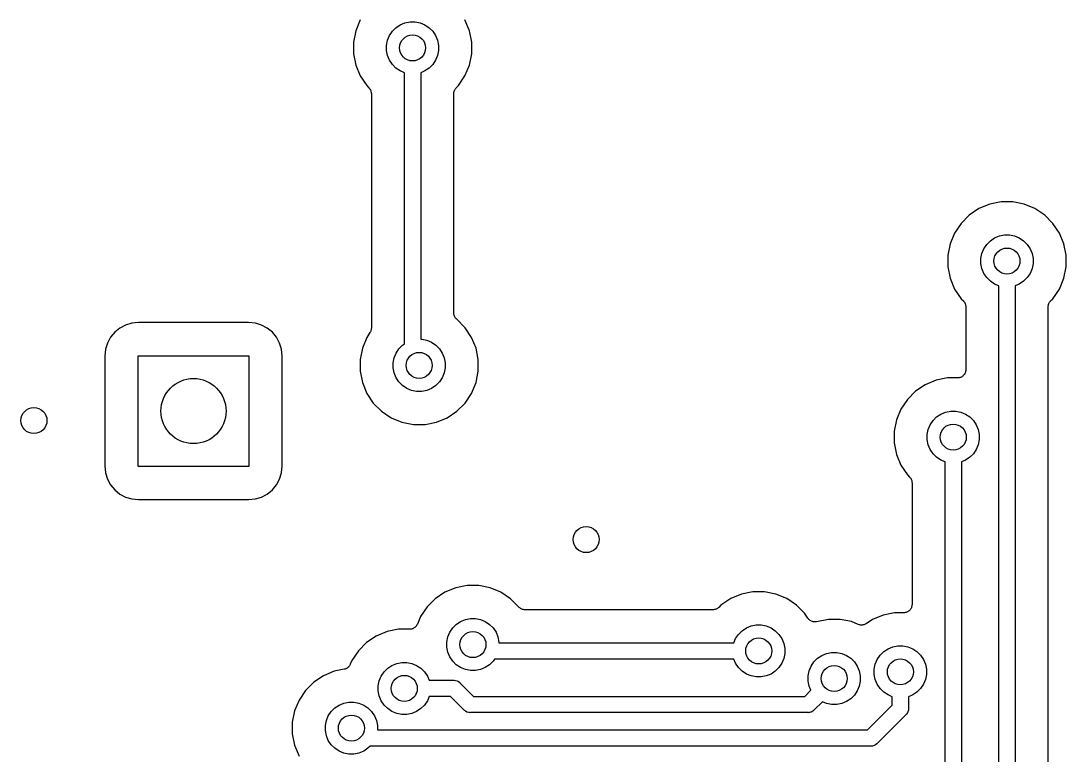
# Model space of a CAD drawing. Extents: x 2.46 to 6.41, y -5.93 to -3.84.
# Drawn here: x 4.477 to 5.109, y -4.883 to -4.439 of the extents above; entities that cross this region are included whole.
import ezdxf

# ---------------------------------------------------------------- set-up
doc = ezdxf.new("R2010")
doc.units = 0
doc.header["$MEASUREMENT"] = 0
doc.layers.add('BLACK', color=7, linetype='CONTINUOUS')

msp = doc.modelspace()

# ---------------------------------------------------------------- linework, layer by layer
at = {"layer": 'BLACK', "linetype": 'CONTINUOUS'}
for p, q in [((4.6819, -4.43823), (4.6792, -4.44474)), ((4.70134, -4.44513), (4.70354, -4.44293)), ((4.70354, -4.44293), (4.70612, -4.44121)), ((4.70612, -4.44121), (4.70898, -4.44002)), ((4.70898, -4.44002), (4.71202, -4.43942)), ((4.71202, -4.43942), (4.71513, -4.43942)), ((4.71513, -4.43942), (4.71817, -4.44002)), ((4.71817, -4.44002), (4.72103, -4.44121)), ((4.72103, -4.44121), (4.72361, -4.44293)), ((4.72361, -4.44293), (4.72581, -4.44513)), ((4.74795, -4.44474), (4.74525, -4.43823)), ((4.6792, -4.44474), (4.67783, -4.45164)), ((4.69843, -4.45057), (4.69962, -4.44771)), ((4.69962, -4.44771), (4.70134, -4.44513)), ((4.72581, -4.44513), (4.72753, -4.44771)), ((4.72753, -4.44771), (4.72872, -4.45057)), ((4.74932, -4.45164), (4.74795, -4.44474)), ((4.67783, -4.45164), (4.67783, -4.45869)), ((4.69783, -4.45361), (4.69843, -4.45057)), ((4.69783, -4.45672), (4.69783, -4.45361)), ((4.72872, -4.45057), (4.72932, -4.45361)), ((4.72932, -4.45361), (4.72932, -4.45672)), ((4.74932, -4.45869), (4.74932, -4.45164)), ((4.67783, -4.45869), (4.6792, -4.46559)), ((4.69843, -4.45976), (4.69783, -4.45672)), ((4.69962, -4.46262), (4.69843, -4.45976)), ((4.70134, -4.4652), (4.69962, -4.46262)), ((4.72753, -4.46262), (4.72581, -4.4652)), ((4.72872, -4.45976), (4.72753, -4.46262)), ((4.72932, -4.45672), (4.72872, -4.45976)), ((4.74795, -4.46559), (4.74932, -4.45869)), ((4.6792, -4.46559), (4.6819, -4.4721)), ((4.70354, -4.4674), (4.70134, -4.4652)), ((4.70612, -4.46912), (4.70354, -4.4674)), ((4.72361, -4.4674), (4.72103, -4.46912)), ((4.72581, -4.4652), (4.72361, -4.4674)), ((4.74525, -4.4721), (4.74795, -4.46559)), ((4.6819, -4.4721), (4.68581, -4.47795)), ((4.70865, -4.47017), (4.70612, -4.46912)), ((4.70865, -4.63419), (4.70865, -4.47017)), ((4.72103, -4.46912), (4.7185, -4.47017)), ((4.7185, -4.47017), (4.7185, -4.63142)), ((4.74134, -4.47795), (4.74525, -4.4721)), ((4.68581, -4.47795), (4.68719, -4.47934)), ((4.68719, -4.47934), (4.6872, -4.47935)), ((4.6872, -4.47935), (4.6872, -4.47935)), ((4.6872, -4.47935), (4.6872, -4.47935)), ((4.6872, -4.47935), (4.68724, -4.47938)), ((4.68724, -4.47938), (4.68753, -4.47975)), ((4.68753, -4.47975), (4.68782, -4.4801)), ((4.68782, -4.4801), (4.68783, -4.48013)), ((4.68783, -4.48013), (4.68785, -4.48015)), ((4.68785, -4.48015), (4.68806, -4.48056)), ((4.68806, -4.48056), (4.68828, -4.48097)), ((4.68828, -4.48097), (4.68828, -4.48099)), ((4.68828, -4.48099), (4.6883, -4.48101)), ((4.6883, -4.48101), (4.68842, -4.48146)), ((4.68842, -4.48146), (4.68856, -4.4819)), ((4.73861, -4.48183), (4.73875, -4.48139)), ((4.73875, -4.48139), (4.73888, -4.48095)), ((4.73888, -4.48095), (4.73889, -4.48093)), ((4.73889, -4.48093), (4.7389, -4.4809)), ((4.7389, -4.4809), (4.73912, -4.48049)), ((4.73912, -4.48049), (4.73934, -4.48009)), ((4.73934, -4.48009), (4.73936, -4.48007)), ((4.73936, -4.48007), (4.73937, -4.48005)), ((4.73937, -4.48005), (4.73967, -4.47969)), ((4.73967, -4.47969), (4.73996, -4.47933)), ((4.73996, -4.47933), (4.74134, -4.47795)), ((4.68856, -4.4819), (4.68856, -4.48193)), ((4.68856, -4.48193), (4.68857, -4.48195)), ((4.68857, -4.48195), (4.68861, -4.48241)), ((4.68861, -4.48241), (4.68865, -4.48287)), ((4.68865, -4.48287), (4.68865, -4.62459)), ((4.7385, -4.4828), (4.73855, -4.48234)), ((4.7385, -4.48285), (4.7385, -4.4828)), ((4.7385, -4.48287), (4.7385, -4.48285)), ((4.7385, -4.48285), (4.7385, -4.48285)), ((4.7385, -4.48285), (4.7385, -4.48285)), ((4.7385, -4.61548), (4.7385, -4.48287)), ((4.73855, -4.48234), (4.73859, -4.48188)), ((4.73859, -4.48188), (4.7386, -4.48186)), ((4.7386, -4.48186), (4.73861, -4.48183)), ((5.06264, -4.54968), (5.05613, -4.55238)), ((5.06954, -4.54831), (5.06264, -4.54968)), ((5.07658, -4.54831), (5.06954, -4.54831)), ((5.08349, -4.54968), (5.07658, -4.54831)), ((5.09, -4.55238), (5.08349, -4.54968)), ((5.05027, -4.55629), (5.0453, -4.56127)), ((5.05613, -4.55238), (5.05027, -4.55629)), ((5.09585, -4.55629), (5.09, -4.55238)), ((5.10083, -4.56127), (5.09585, -4.55629)), ((5.0453, -4.56127), (5.04138, -4.56712)), ((5.10474, -4.56712), (5.10083, -4.56127)), ((5.04138, -4.56712), (5.03869, -4.57363)), ((5.06302, -4.57182), (5.0656, -4.5701)), ((5.0656, -4.5701), (5.06847, -4.56891)), ((5.06847, -4.56891), (5.07151, -4.56831)), ((5.07151, -4.56831), (5.07461, -4.56831)), ((5.07461, -4.56831), (5.07766, -4.56891)), ((5.07766, -4.56891), (5.08052, -4.5701)), ((5.08052, -4.5701), (5.0831, -4.57182)), ((5.10744, -4.57363), (5.10474, -4.56712)), ((5.03869, -4.57363), (5.03731, -4.58053)), ((5.05911, -4.5766), (5.06083, -4.57402)), ((5.06083, -4.57402), (5.06302, -4.57182)), ((5.0831, -4.57182), (5.0853, -4.57402)), ((5.0853, -4.57402), (5.08702, -4.5766)), ((5.10881, -4.58053), (5.10744, -4.57363)), ((5.03731, -4.58053), (5.03731, -4.58758)), ((5.05732, -4.5825), (5.05792, -4.57946)), ((5.05732, -4.58561), (5.05732, -4.5825)), ((5.05792, -4.57946), (5.05911, -4.5766)), ((5.08702, -4.5766), (5.08821, -4.57946)), ((5.08821, -4.57946), (5.08881, -4.5825)), ((5.08881, -4.5825), (5.08881, -4.58561)), ((5.10881, -4.58758), (5.10881, -4.58053)), ((5.03731, -4.58758), (5.03869, -4.59448)), ((5.05792, -4.58865), (5.05732, -4.58561)), ((5.05911, -4.59151), (5.05792, -4.58865)), ((5.08821, -4.58865), (5.08702, -4.59151)), ((5.08881, -4.58561), (5.08821, -4.58865)), ((5.10744, -4.59448), (5.10881, -4.58758)), ((5.03869, -4.59448), (5.04138, -4.60099)), ((5.06083, -4.59409), (5.05911, -4.59151)), ((5.06302, -4.59629), (5.06083, -4.59409)), ((5.0853, -4.59409), (5.0831, -4.59629)), ((5.08702, -4.59151), (5.0853, -4.59409)), ((5.10474, -4.60099), (5.10744, -4.59448)), ((5.04138, -4.60099), (5.0453, -4.60684)), ((5.0656, -4.59801), (5.06302, -4.59629)), ((5.06814, -4.59906), (5.0656, -4.59801)), ((5.06814, -4.94937), (5.06814, -4.59906)), ((5.08052, -4.59801), (5.07798, -4.59906)), ((5.07798, -4.59906), (5.07798, -4.94975)), ((5.0831, -4.59629), (5.08052, -4.59801)), ((5.10083, -4.60684), (5.10474, -4.60099)), ((5.0453, -4.60684), (5.04668, -4.60822)), ((5.09945, -4.60822), (5.10083, -4.60684)), ((5.04668, -4.60822), (5.04669, -4.60824)), ((5.04669, -4.60824), (5.04669, -4.60824)), ((5.04669, -4.60824), (5.04669, -4.60824)), ((5.04669, -4.60824), (5.04673, -4.60827)), ((5.04673, -4.60827), (5.04702, -4.60864)), ((5.04702, -4.60864), (5.04731, -4.60899)), ((5.04731, -4.60899), (5.04732, -4.60902)), ((5.04732, -4.60902), (5.04734, -4.60904)), ((5.04734, -4.60904), (5.04755, -4.60945)), ((5.04755, -4.60945), (5.04776, -4.60985)), ((5.04776, -4.60985), (5.04777, -4.60988)), ((5.04777, -4.60988), (5.04778, -4.6099)), ((5.04778, -4.6099), (5.04791, -4.61035)), ((5.04791, -4.61035), (5.04805, -4.61079)), ((5.04805, -4.61079), (5.04805, -4.61082)), ((5.04805, -4.61082), (5.04806, -4.61084)), ((5.04806, -4.61084), (5.0481, -4.6113)), ((5.0481, -4.6113), (5.04814, -4.61176)), ((5.04814, -4.61176), (5.04814, -4.6498)), ((5.09798, -4.61169), (5.09804, -4.61123)), ((5.09798, -4.61174), (5.09798, -4.61169)), ((5.09798, -4.61174), (5.09798, -4.61174)), ((5.09798, -4.61174), (5.09798, -4.61174)), ((5.09798, -4.61176), (5.09798, -4.61174)), ((5.09798, -4.93734), (5.09798, -4.61176)), ((5.09804, -4.61123), (5.09808, -4.61077)), ((5.09808, -4.61077), (5.09809, -4.61075)), ((5.09809, -4.61072), (5.09823, -4.61028)), ((5.09809, -4.61075), (5.09809, -4.61072)), ((5.09823, -4.61028), (5.09837, -4.60984)), ((5.09837, -4.60984), (5.09838, -4.60982)), ((5.09838, -4.60982), (5.09839, -4.60979)), ((5.09839, -4.60979), (5.09861, -4.60938)), ((5.09861, -4.60938), (5.09883, -4.60898)), ((5.09883, -4.60898), (5.09885, -4.60896)), ((5.09885, -4.60896), (5.09886, -4.60894)), ((5.09886, -4.60894), (5.09915, -4.60858)), ((5.09915, -4.60858), (5.09945, -4.60822)), ((4.73854, -4.61594), (4.7385, -4.61548)), ((4.73858, -4.6164), (4.73854, -4.61594)), ((4.73859, -4.61643), (4.73858, -4.6164)), ((4.73859, -4.61645), (4.73859, -4.61643)), ((4.73873, -4.61689), (4.73859, -4.61645)), ((4.73886, -4.61734), (4.73873, -4.61689)), ((4.73887, -4.61736), (4.73886, -4.61734)), ((4.73887, -4.61738), (4.73887, -4.61736)), ((4.73909, -4.61779), (4.73887, -4.61738)), ((4.73931, -4.61821), (4.73909, -4.61779)), ((4.73932, -4.61822), (4.73931, -4.61821)), ((4.73933, -4.61825), (4.73932, -4.61822)), ((4.73963, -4.61861), (4.73933, -4.61825)), ((4.73991, -4.61897), (4.73963, -4.61861)), ((4.73993, -4.61898), (4.73991, -4.61897)), ((4.73995, -4.619), (4.73993, -4.61898)), ((4.74005, -4.61909), (4.73995, -4.619)), ((4.74534, -4.62438), (4.74005, -4.61909)), ((4.53647, -4.62463), (4.53343, -4.62713)), ((4.53995, -4.62277), (4.53647, -4.62463)), ((4.54372, -4.62163), (4.53995, -4.62277)), ((4.54788, -4.62122), (4.54372, -4.62163)), ((4.61432, -4.62122), (4.54788, -4.62122)), ((4.61849, -4.62163), (4.61432, -4.62122)), ((4.62226, -4.62277), (4.61849, -4.62163)), ((4.62573, -4.62463), (4.62226, -4.62277)), ((4.62878, -4.62713), (4.62573, -4.62463)), ((4.68803, -4.62696), (4.68781, -4.62737)), ((4.68825, -4.62656), (4.68803, -4.62696)), ((4.68826, -4.62653), (4.68825, -4.62656)), ((4.68827, -4.6265), (4.68826, -4.62653)), ((4.6884, -4.62607), (4.68827, -4.6265)), ((4.68854, -4.62563), (4.6884, -4.62607)), ((4.68855, -4.6256), (4.68854, -4.62563)), ((4.68856, -4.62557), (4.68855, -4.6256)), ((4.6886, -4.62512), (4.68856, -4.62557)), ((4.68865, -4.62466), (4.6886, -4.62512)), ((4.68865, -4.62459), (4.68865, -4.6246)), ((4.68865, -4.6246), (4.68865, -4.6246)), ((4.68865, -4.6246), (4.68865, -4.6246)), ((4.68865, -4.6246), (4.68865, -4.62466)), ((4.74925, -4.63023), (4.74534, -4.62438)), ((4.53093, -4.63017), (4.52907, -4.63365)), ((4.53343, -4.62713), (4.53093, -4.63017)), ((4.63128, -4.63017), (4.62878, -4.62713)), ((4.63313, -4.63365), (4.63128, -4.63017)), ((4.6859, -4.63023), (4.6832, -4.63674)), ((4.68781, -4.62737), (4.6859, -4.63023)), ((4.7185, -4.63142), (4.71913, -4.63142)), ((4.71913, -4.63142), (4.72217, -4.63202)), ((4.72217, -4.63202), (4.72503, -4.63321)), ((4.72503, -4.63321), (4.72761, -4.63493)), ((4.75195, -4.63674), (4.74925, -4.63023)), ((4.52793, -4.63742), (4.52752, -4.64158)), ((4.52907, -4.63365), (4.52793, -4.63742)), ((4.63428, -4.63742), (4.63313, -4.63365)), ((4.63469, -4.64158), (4.63428, -4.63742)), ((4.6832, -4.63674), (4.68183, -4.64364)), ((4.70243, -4.64257), (4.70362, -4.63971)), ((4.70362, -4.63971), (4.70534, -4.63713)), ((4.70534, -4.63713), (4.70754, -4.63493)), ((4.70754, -4.63493), (4.70865, -4.63419)), ((4.72761, -4.63493), (4.72981, -4.63713)), ((4.72981, -4.63713), (4.73153, -4.63971)), ((4.73153, -4.63971), (4.73272, -4.64257)), ((4.75332, -4.64364), (4.75195, -4.63674)), ((4.52752, -4.64158), (4.52752, -4.70802)), ((4.54764, -4.70827), (4.54764, -4.64134)), ((4.54764, -4.64134), (4.61457, -4.64134)), ((4.61457, -4.64134), (4.61457, -4.70827)), ((4.63469, -4.70802), (4.63469, -4.64158)), ((4.68183, -4.64364), (4.68183, -4.65069)), ((4.70183, -4.64561), (4.70243, -4.64257)), ((4.70183, -4.64872), (4.70183, -4.64561)), ((4.73272, -4.64257), (4.73332, -4.64561)), ((4.73332, -4.64561), (4.73332, -4.64872)), ((4.75332, -4.65069), (4.75332, -4.64364)), ((4.68183, -4.65069), (4.6832, -4.65759)), ((4.70243, -4.65176), (4.70183, -4.64872)), ((4.70362, -4.65462), (4.70243, -4.65176)), ((4.73272, -4.65176), (4.73153, -4.65462)), ((4.73332, -4.64872), (4.73272, -4.65176)), ((4.75195, -4.65759), (4.75332, -4.65069)), ((5.04751, -4.65218), (5.04729, -4.6526)), ((5.04774, -4.65177), (5.04751, -4.65218)), ((5.04775, -4.65174), (5.04774, -4.65176)), ((5.04774, -4.65176), (5.04774, -4.65177)), ((5.04789, -4.65129), (5.04775, -4.65174)), ((5.04803, -4.65084), (5.04789, -4.65129)), ((5.04804, -4.65081), (5.04803, -4.65083)), ((5.04803, -4.65083), (5.04803, -4.65084)), ((5.04809, -4.65034), (5.04804, -4.65081)), ((5.04814, -4.64987), (5.04809, -4.65034)), ((5.04814, -4.6498), (5.04814, -4.64984)), ((5.04814, -4.64984), (5.04814, -4.64984)), ((5.04814, -4.64984), (5.04814, -4.64984)), ((5.04814, -4.64984), (5.04814, -4.64987)), ((4.6832, -4.65759), (4.6859, -4.6641)), ((4.70534, -4.6572), (4.70362, -4.65462)), ((4.70754, -4.6594), (4.70534, -4.6572)), ((4.72981, -4.6572), (4.72761, -4.6594)), ((4.73153, -4.65462), (4.72981, -4.6572)), ((4.74925, -4.6641), (4.75195, -4.65759)), ((5.03014, -4.65618), (5.02363, -4.65887)), ((5.03705, -4.6548), (5.03014, -4.65618)), ((5.04314, -4.6548), (5.03705, -4.6548)), ((5.04361, -4.65476), (5.04314, -4.6548)), ((5.04408, -4.65471), (5.04361, -4.65476)), ((5.0441, -4.65471), (5.04408, -4.65471)), ((5.04411, -4.65471), (5.0441, -4.65471)), ((5.04456, -4.65457), (5.04411, -4.65471)), ((5.04501, -4.65444), (5.04456, -4.65457)), ((5.04503, -4.65443), (5.04501, -4.65444)), ((5.04505, -4.65443), (5.04503, -4.65443)), ((5.04546, -4.65421), (5.04505, -4.65443)), ((5.04588, -4.65399), (5.04546, -4.65421)), ((5.04589, -4.65398), (5.04588, -4.65399)), ((5.04591, -4.65397), (5.04589, -4.65398)), ((5.04627, -4.65367), (5.04591, -4.65397)), ((5.04664, -4.65338), (5.04627, -4.65367)), ((5.04665, -4.65336), (5.04664, -4.65338)), ((5.04666, -4.65335), (5.04665, -4.65336)), ((5.04697, -4.65299), (5.04666, -4.65335)), ((5.04727, -4.65263), (5.04697, -4.65299)), ((5.04728, -4.65261), (5.04727, -4.65263)), ((5.04729, -4.6526), (5.04728, -4.65261)), ((4.6859, -4.6641), (4.68981, -4.66995)), ((4.71012, -4.66112), (4.70754, -4.6594)), ((4.71298, -4.66231), (4.71012, -4.66112)), ((4.71602, -4.66291), (4.71298, -4.66231)), ((4.71913, -4.66291), (4.71602, -4.66291)), ((4.72217, -4.66231), (4.71913, -4.66291)), ((4.72503, -4.66112), (4.72217, -4.66231)), ((4.72761, -4.6594), (4.72503, -4.66112)), ((4.74534, -4.66995), (4.74925, -4.6641)), ((5.01778, -4.66278), (5.0128, -4.66776)), ((5.02363, -4.65887), (5.01778, -4.66278)), ((4.68981, -4.66995), (4.69479, -4.67493)), ((4.74036, -4.67493), (4.74534, -4.66995)), ((5.0128, -4.66776), (5.00889, -4.67362)), ((4.69479, -4.67493), (4.70064, -4.67884)), ((4.73451, -4.67884), (4.74036, -4.67493)), ((5.00889, -4.67362), (5.00619, -4.68012)), ((5.03053, -4.67832), (5.03311, -4.6766)), ((5.03311, -4.6766), (5.03597, -4.67541)), ((5.03597, -4.67541), (5.03902, -4.6748)), ((5.03902, -4.6748), (5.04212, -4.6748)), ((5.04212, -4.6748), (5.04516, -4.67541)), ((5.04516, -4.67541), (5.04803, -4.6766)), ((5.04803, -4.6766), (5.05061, -4.67832)), ((4.70064, -4.67884), (4.70715, -4.68154)), ((4.70715, -4.68154), (4.71405, -4.68291)), ((4.71405, -4.68291), (4.7211, -4.68291)), ((4.7211, -4.68291), (4.728, -4.68154)), ((4.728, -4.68154), (4.73451, -4.67884)), ((5.00619, -4.68012), (5.00482, -4.68703)), ((5.02542, -4.68596), (5.02661, -4.68309)), ((5.02661, -4.68309), (5.02833, -4.68051)), ((5.02833, -4.68051), (5.03053, -4.67832)), ((5.05061, -4.67832), (5.0528, -4.68051)), ((5.0528, -4.68051), (5.05452, -4.68309)), ((5.05452, -4.68309), (5.05571, -4.68596)), ((5.00482, -4.68703), (5.00482, -4.69407)), ((5.02482, -4.689), (5.02542, -4.68596)), ((5.02482, -4.6921), (5.02482, -4.689)), ((5.05571, -4.68596), (5.05631, -4.689)), ((5.05631, -4.689), (5.05631, -4.6921)), ((5.00482, -4.69407), (5.00619, -4.70098)), ((5.02542, -4.69514), (5.02482, -4.6921)), ((5.02661, -4.69801), (5.02542, -4.69514)), ((5.05571, -4.69514), (5.05452, -4.69801)), ((5.05631, -4.6921), (5.05571, -4.69514)), ((5.00619, -4.70098), (5.00889, -4.70748)), ((5.02833, -4.70059), (5.02661, -4.69801)), ((5.03053, -4.70278), (5.02833, -4.70059)), ((5.03311, -4.70451), (5.03053, -4.70278)), ((5.05061, -4.70278), (5.04803, -4.70451)), ((5.0528, -4.70059), (5.05061, -4.70278)), ((5.05452, -4.69801), (5.0528, -4.70059)), ((4.52752, -4.70802), (4.52793, -4.71219)), ((4.61457, -4.70827), (4.54764, -4.70827)), ((4.63428, -4.71219), (4.63469, -4.70802)), ((5.00889, -4.70748), (5.0128, -4.71334)), ((5.03565, -4.70556), (5.03311, -4.70451)), ((5.03565, -4.93961), (5.03565, -4.70556)), ((5.04803, -4.70451), (5.04549, -4.70556)), ((5.04549, -4.70556), (5.04549, -4.94431)), ((4.52793, -4.71219), (4.52907, -4.71596)), ((4.63313, -4.71596), (4.63428, -4.71219)), ((5.0128, -4.71334), (5.01418, -4.71472)), ((5.01418, -4.71472), (5.01419, -4.71473)), ((5.01419, -4.71473), (5.01419, -4.71473)), ((5.01419, -4.71473), (5.01419, -4.71473)), ((5.01419, -4.71473), (5.01423, -4.71477)), ((5.01423, -4.71477), (5.01452, -4.71513)), ((5.01452, -4.71513), (5.01481, -4.71549)), ((5.01481, -4.71549), (5.01482, -4.71551)), ((5.01482, -4.71551), (5.01484, -4.71553)), ((5.01484, -4.71553), (5.01505, -4.71594)), ((4.52907, -4.71596), (4.53093, -4.71943)), ((4.53093, -4.71943), (4.53343, -4.72248)), ((4.62878, -4.72248), (4.63128, -4.71943)), ((4.63128, -4.71943), (4.63313, -4.71596)), ((5.01505, -4.71594), (5.01527, -4.71635)), ((5.01527, -4.71635), (5.01528, -4.71638)), ((5.01528, -4.71638), (5.01529, -4.7164)), ((5.01529, -4.7164), (5.01542, -4.71684)), ((5.01542, -4.71684), (5.01555, -4.71729)), ((5.01555, -4.71729), (5.01555, -4.71731)), ((5.01555, -4.71731), (5.01556, -4.71734)), ((5.01556, -4.71734), (5.0156, -4.7178)), ((5.0156, -4.7178), (5.01565, -4.71826)), ((5.01565, -4.71826), (5.01565, -4.7918)), ((4.53343, -4.72248), (4.53647, -4.72498)), ((4.53647, -4.72498), (4.53995, -4.72683)), ((4.53995, -4.72683), (4.54372, -4.72798)), ((4.54372, -4.72798), (4.54788, -4.72839)), ((4.61432, -4.72839), (4.61849, -4.72798)), ((4.61849, -4.72798), (4.62226, -4.72683)), ((4.62226, -4.72683), (4.62573, -4.72498)), ((4.62573, -4.72498), (4.62878, -4.72248)), ((4.54788, -4.72839), (4.61432, -4.72839)), ((4.73314, -4.78437), (4.72728, -4.78828)), ((4.73964, -4.78167), (4.73314, -4.78437)), ((4.74655, -4.7803), (4.73964, -4.78167)), ((4.75359, -4.7803), (4.74655, -4.7803)), ((4.7605, -4.78167), (4.75359, -4.7803)), ((4.767, -4.78437), (4.7605, -4.78167)), ((4.77286, -4.78828), (4.767, -4.78437)), ((4.91937, -4.78415), (4.91246, -4.78553)), ((4.92641, -4.78415), (4.91937, -4.78415)), ((4.93332, -4.78553), (4.92641, -4.78415)), ((4.72728, -4.78828), (4.7223, -4.79326)), ((4.77809, -4.79352), (4.77286, -4.78828)), ((4.90596, -4.78822), (4.9001, -4.79213)), ((4.91246, -4.78553), (4.90596, -4.78822)), ((4.93982, -4.78822), (4.93332, -4.78553)), ((4.94568, -4.79213), (4.93982, -4.78822)), ((4.7223, -4.79326), (4.71839, -4.79911)), ((4.77845, -4.79381), (4.77809, -4.79352)), ((4.7788, -4.79411), (4.77845, -4.79381)), ((4.77883, -4.79412), (4.7788, -4.79411)), ((4.77885, -4.79414), (4.77883, -4.79412)), ((4.77925, -4.79435), (4.77885, -4.79414)), ((4.77966, -4.79458), (4.77925, -4.79435)), ((4.77969, -4.79458), (4.77966, -4.79458)), ((4.77971, -4.7946), (4.77969, -4.79458)), ((4.78015, -4.79473), (4.77971, -4.7946)), ((4.78059, -4.79487), (4.78015, -4.79473)), ((4.78062, -4.79487), (4.78059, -4.79487)), ((4.78064, -4.79488), (4.78062, -4.79487)), ((4.7811, -4.79493), (4.78064, -4.79488)), ((4.78156, -4.79498), (4.7811, -4.79493)), ((4.78161, -4.79498), (4.78156, -4.79498)), ((4.78163, -4.79498), (4.78161, -4.79498)), ((4.78161, -4.79498), (4.78161, -4.79498)), ((4.78161, -4.79498), (4.78161, -4.79498)), ((4.89518, -4.79498), (4.78163, -4.79498)), ((4.89564, -4.79494), (4.89518, -4.79498)), ((4.8961, -4.7949), (4.89564, -4.79494)), ((4.89613, -4.79489), (4.8961, -4.7949)), ((4.89616, -4.79489), (4.89613, -4.79489)), ((4.8966, -4.79475), (4.89616, -4.79489)), ((4.89704, -4.79462), (4.8966, -4.79475)), ((4.89707, -4.79461), (4.89704, -4.79462)), ((4.89709, -4.7946), (4.89707, -4.79461)), ((4.8975, -4.79439), (4.89709, -4.7946)), ((4.89791, -4.79417), (4.8975, -4.79439)), ((4.89793, -4.79416), (4.89791, -4.79417)), ((4.89795, -4.79415), (4.89793, -4.79416)), ((4.89831, -4.79385), (4.89795, -4.79415)), ((4.89867, -4.79357), (4.89831, -4.79385)), ((4.89871, -4.79353), (4.89867, -4.79357)), ((4.89872, -4.79352), (4.89871, -4.79353)), ((4.89871, -4.79353), (4.89871, -4.79353)), ((4.89871, -4.79353), (4.89871, -4.79353)), ((4.9001, -4.79213), (4.89872, -4.79352)), ((4.95066, -4.79711), (4.94568, -4.79213)), ((4.95267, -4.80012), (4.95066, -4.79711)), ((5.00505, -4.7968), (4.99814, -4.79818)), ((5.01065, -4.7968), (5.00505, -4.7968)), ((5.01111, -4.79676), (5.01065, -4.7968)), ((5.01158, -4.79671), (5.01111, -4.79676)), ((5.0116, -4.79671), (5.01158, -4.79671)), ((5.01162, -4.79671), (5.0116, -4.79671)), ((5.01207, -4.79657), (5.01162, -4.79671)), ((5.01252, -4.79644), (5.01207, -4.79657)), ((5.01253, -4.79643), (5.01252, -4.79644)), ((5.01255, -4.79643), (5.01253, -4.79643)), ((5.01297, -4.7962), (5.01255, -4.79643)), ((5.01338, -4.79599), (5.01297, -4.7962)), ((5.0134, -4.79598), (5.01338, -4.79599)), ((5.01341, -4.79597), (5.0134, -4.79598)), ((5.01378, -4.79567), (5.01341, -4.79597)), ((5.01414, -4.79538), (5.01378, -4.79567)), ((5.01416, -4.79536), (5.01414, -4.79538)), ((5.01417, -4.79535), (5.01416, -4.79536)), ((5.01447, -4.79499), (5.01417, -4.79535)), ((5.01477, -4.79463), (5.01447, -4.79499)), ((5.01478, -4.79461), (5.01477, -4.79463)), ((5.01479, -4.7946), (5.01478, -4.79461)), ((5.01502, -4.79418), (5.01479, -4.7946)), ((5.01524, -4.79377), (5.01502, -4.79418)), ((5.01525, -4.79376), (5.01524, -4.79377)), ((5.01526, -4.79374), (5.01525, -4.79376)), ((5.01539, -4.79329), (5.01526, -4.79374)), ((5.01554, -4.79284), (5.01539, -4.79329)), ((5.01559, -4.79234), (5.01554, -4.79281)), ((5.01554, -4.79281), (5.01554, -4.79283)), ((5.01554, -4.79283), (5.01554, -4.79284)), ((5.01565, -4.79187), (5.01559, -4.79234)), ((5.01565, -4.7918), (5.01565, -4.79184)), ((5.01565, -4.79184), (5.01565, -4.79184)), ((5.01565, -4.79184), (5.01565, -4.79184)), ((5.01565, -4.79184), (5.01565, -4.79187)), ((4.71646, -4.80378), (4.71623, -4.80419)), ((4.71647, -4.80374), (4.71646, -4.80378)), ((4.71648, -4.80372), (4.71647, -4.80374)), ((4.71647, -4.80374), (4.71647, -4.80374)), ((4.71647, -4.80374), (4.71647, -4.80374)), ((4.71839, -4.79911), (4.71648, -4.80372)), ((4.73784, -4.80601), (4.74003, -4.80381)), ((4.74003, -4.80381), (4.74261, -4.80209)), ((4.74261, -4.80209), (4.74548, -4.8009)), ((4.74548, -4.8009), (4.74852, -4.8003)), ((4.74852, -4.8003), (4.75162, -4.8003)), ((4.75162, -4.8003), (4.75466, -4.8009)), ((4.75466, -4.8009), (4.75753, -4.80209)), ((4.75753, -4.80209), (4.76011, -4.80381)), ((4.76011, -4.80381), (4.7623, -4.80601)), ((4.95296, -4.80048), (4.95267, -4.80012)), ((4.95325, -4.80084), (4.95296, -4.80048)), ((4.95327, -4.80086), (4.95325, -4.80084)), ((4.95328, -4.80087), (4.95327, -4.80086)), ((4.95364, -4.80117), (4.95328, -4.80087)), ((4.954, -4.80147), (4.95364, -4.80117)), ((4.95402, -4.80148), (4.954, -4.80147)), ((4.95404, -4.80149), (4.95402, -4.80148)), ((4.95445, -4.80171), (4.95404, -4.80149)), ((4.95486, -4.80194), (4.95445, -4.80171)), ((4.95488, -4.80194), (4.95486, -4.80194)), ((4.9549, -4.80196), (4.95488, -4.80194)), ((4.95534, -4.80209), (4.9549, -4.80196)), ((4.95579, -4.80223), (4.95534, -4.80209)), ((4.95581, -4.80224), (4.95579, -4.80223)), ((4.95583, -4.80224), (4.95581, -4.80224)), ((4.95629, -4.80229), (4.95583, -4.80224)), ((4.95676, -4.80234), (4.95629, -4.80229)), ((4.95678, -4.80234), (4.95676, -4.80234)), ((4.9568, -4.80234), (4.95678, -4.80234)), ((4.95727, -4.8023), (4.9568, -4.80234)), ((4.95773, -4.80226), (4.95727, -4.8023)), ((4.95777, -4.80225), (4.95773, -4.80226)), ((4.9578, -4.80224), (4.95777, -4.80225)), ((4.95777, -4.80225), (4.95777, -4.80225)), ((4.95777, -4.80225), (4.95777, -4.80225)), ((4.96505, -4.8008), (4.9578, -4.80224)), ((4.97209, -4.8008), (4.96505, -4.8008)), ((4.97899, -4.80218), (4.97209, -4.8008)), ((4.98312, -4.80389), (4.97899, -4.80218)), ((4.98357, -4.80402), (4.98312, -4.80389)), ((4.98401, -4.80416), (4.98357, -4.80402)), ((4.98644, -4.80404), (4.986, -4.80417)), ((4.98689, -4.80391), (4.98644, -4.80404)), ((4.98691, -4.8039), (4.98689, -4.80391)), ((4.98693, -4.80389), (4.98691, -4.8039)), ((4.98734, -4.80368), (4.98693, -4.80389)), ((4.98775, -4.80346), (4.98734, -4.80368)), ((4.98779, -4.80344), (4.98775, -4.80346)), ((4.9878, -4.80344), (4.98779, -4.80344)), ((4.98781, -4.80342), (4.9878, -4.80344)), ((4.9878, -4.80344), (4.9878, -4.80344)), ((4.99163, -4.80087), (4.98781, -4.80342)), ((4.99814, -4.79818), (4.99163, -4.80087)), ((4.69814, -4.80818), (4.69163, -4.81087)), ((4.70505, -4.8068), (4.69814, -4.80818)), ((4.71186, -4.8068), (4.70505, -4.8068)), ((4.71233, -4.80676), (4.71186, -4.8068)), ((4.71279, -4.80672), (4.71233, -4.80676)), ((4.71281, -4.80671), (4.71279, -4.80672)), ((4.71284, -4.80671), (4.71281, -4.80671)), ((4.71328, -4.80657), (4.71284, -4.80671)), ((4.71373, -4.80644), (4.71328, -4.80657)), ((4.71375, -4.80643), (4.71373, -4.80644)), ((4.71377, -4.80643), (4.71375, -4.80643)), ((4.71418, -4.80621), (4.71377, -4.80643)), ((4.71459, -4.80599), (4.71418, -4.80621)), ((4.71461, -4.80598), (4.71459, -4.80599)), ((4.71463, -4.80597), (4.71461, -4.80598)), ((4.71499, -4.80567), (4.71463, -4.80597)), ((4.71536, -4.80538), (4.71499, -4.80567)), ((4.71537, -4.80536), (4.71536, -4.80538)), ((4.71539, -4.80535), (4.71537, -4.80536)), ((4.71568, -4.80499), (4.71539, -4.80535)), ((4.71598, -4.80464), (4.71568, -4.80499)), ((4.716, -4.80462), (4.71598, -4.80464)), ((4.71601, -4.8046), (4.716, -4.80462)), ((4.71623, -4.80419), (4.71601, -4.8046)), ((4.73493, -4.81145), (4.73611, -4.80859)), ((4.73611, -4.80859), (4.73784, -4.80601)), ((4.7623, -4.80601), (4.76403, -4.80859)), ((4.76403, -4.80859), (4.76521, -4.81145)), ((4.90893, -4.81244), (4.91066, -4.80986)), ((4.91066, -4.80986), (4.91285, -4.80767)), ((4.91285, -4.80767), (4.91543, -4.80595)), ((4.91543, -4.80595), (4.9183, -4.80476)), ((4.9183, -4.80476), (4.92134, -4.80415)), ((4.92134, -4.80415), (4.92444, -4.80415)), ((4.92444, -4.80415), (4.92748, -4.80476)), ((4.92748, -4.80476), (4.93035, -4.80595)), ((4.93035, -4.80595), (4.93293, -4.80767)), ((4.93293, -4.80767), (4.93512, -4.80986)), ((4.93512, -4.80986), (4.93685, -4.81244)), ((4.98403, -4.80416), (4.98401, -4.80416)), ((4.98406, -4.80417), (4.98403, -4.80416)), ((4.98452, -4.80422), (4.98406, -4.80417)), ((4.98498, -4.80427), (4.98452, -4.80422)), ((4.985, -4.80426), (4.98498, -4.80427)), ((4.98503, -4.80427), (4.985, -4.80426)), ((4.98549, -4.80422), (4.98503, -4.80427)), ((4.98595, -4.80418), (4.98549, -4.80422)), ((4.98597, -4.80418), (4.98595, -4.80418)), ((4.986, -4.80417), (4.98597, -4.80418)), ((4.68578, -4.81478), (4.6808, -4.81976)), ((4.69163, -4.81087), (4.68578, -4.81478)), ((4.73432, -4.8145), (4.73493, -4.81145)), ((4.73432, -4.8176), (4.73432, -4.8145)), ((4.76521, -4.81145), (4.76582, -4.8145)), ((4.76582, -4.8145), (4.76582, -4.81498)), ((4.76582, -4.81498), (4.90788, -4.81498)), ((4.90788, -4.81498), (4.90893, -4.81244)), ((4.93685, -4.81244), (4.93803, -4.81531)), ((4.93803, -4.81531), (4.93864, -4.81835)), ((4.6808, -4.81976), (4.67689, -4.82562)), ((4.73493, -4.82064), (4.73432, -4.8176)), ((4.73611, -4.82351), (4.73493, -4.82064)), ((4.93864, -4.82145), (4.93803, -4.8245)), ((4.93864, -4.81835), (4.93864, -4.82145)), ((4.95853, -4.82432), (4.96111, -4.8226)), ((4.96111, -4.8226), (4.96397, -4.82141)), ((4.96397, -4.82141), (4.96702, -4.8208)), ((4.96702, -4.8208), (4.97012, -4.8208)), ((4.97012, -4.8208), (4.97316, -4.82141)), ((4.97316, -4.82141), (4.97603, -4.8226)), ((4.97603, -4.8226), (4.97861, -4.82432)), ((4.99461, -4.82509), (4.99633, -4.82251)), ((4.99633, -4.82251), (4.99853, -4.82032)), ((4.99853, -4.82032), (5.00111, -4.8186)), ((5.00111, -4.8186), (5.00397, -4.81741)), ((5.00397, -4.81741), (5.00702, -4.8168)), ((5.00702, -4.8168), (5.01012, -4.8168)), ((5.01012, -4.8168), (5.01316, -4.81741)), ((5.01316, -4.81741), (5.01603, -4.8186)), ((5.01603, -4.8186), (5.01861, -4.82032)), ((5.01861, -4.82032), (5.0208, -4.82251)), ((5.0208, -4.82251), (5.02252, -4.82509)), ((4.67512, -4.82924), (4.67482, -4.8296)), ((4.67542, -4.82889), (4.67512, -4.82924)), ((4.67543, -4.82886), (4.67542, -4.82889)), ((4.67544, -4.82885), (4.67543, -4.82886)), ((4.67566, -4.82844), (4.67544, -4.82885)), ((4.67589, -4.82803), (4.67566, -4.82844)), ((4.67591, -4.82799), (4.67589, -4.82803)), ((4.67689, -4.82562), (4.67591, -4.82797)), ((4.67591, -4.82797), (4.67591, -4.82799)), ((4.67591, -4.82799), (4.67591, -4.82799)), ((4.67591, -4.82799), (4.67591, -4.82799)), ((4.69853, -4.83032), (4.70111, -4.8286)), ((4.70111, -4.8286), (4.70397, -4.82741)), ((4.70397, -4.82741), (4.70702, -4.8268)), ((4.70702, -4.8268), (4.71012, -4.8268)), ((4.71012, -4.8268), (4.71316, -4.82741)), ((4.71316, -4.82741), (4.71603, -4.8286)), ((4.71603, -4.8286), (4.71861, -4.83032)), ((4.73784, -4.82609), (4.73611, -4.82351)), ((4.74003, -4.82828), (4.73784, -4.82609)), ((4.74261, -4.83), (4.74003, -4.82828)), ((4.76011, -4.82828), (4.75753, -4.83)), ((4.7623, -4.82609), (4.76011, -4.82828)), ((4.76315, -4.82482), (4.7623, -4.82609)), ((4.90788, -4.82482), (4.76315, -4.82482)), ((4.90893, -4.82736), (4.90788, -4.82482)), ((4.91066, -4.82994), (4.90893, -4.82736)), ((4.93685, -4.82736), (4.93512, -4.82994)), ((4.93803, -4.8245), (4.93685, -4.82736)), ((4.95342, -4.83196), (4.95461, -4.82909)), ((4.95461, -4.82909), (4.95633, -4.82651)), ((4.95633, -4.82651), (4.95853, -4.82432)), ((4.97861, -4.82432), (4.9808, -4.82651)), ((4.9808, -4.82651), (4.98252, -4.82909)), ((4.98252, -4.82909), (4.98371, -4.83196)), ((4.99282, -4.831), (4.99342, -4.82796)), ((4.99342, -4.82796), (4.99461, -4.82509)), ((5.02252, -4.82509), (5.02371, -4.82796)), ((5.02371, -4.82796), (5.02431, -4.831)), ((4.65963, -4.83487), (4.65378, -4.83878)), ((4.66614, -4.83218), (4.65963, -4.83487)), ((4.67227, -4.83096), (4.66614, -4.83218)), ((4.67271, -4.83082), (4.67227, -4.83096)), ((4.67316, -4.83069), (4.67271, -4.83082)), ((4.67318, -4.83068), (4.67316, -4.83069)), ((4.6732, -4.83067), (4.67318, -4.83068)), ((4.67361, -4.83046), (4.6732, -4.83067)), ((4.67403, -4.83024), (4.67361, -4.83046)), ((4.67404, -4.83023), (4.67403, -4.83024)), ((4.67407, -4.83022), (4.67404, -4.83023)), ((4.67443, -4.82992), (4.67407, -4.83022)), ((4.67479, -4.82963), (4.67443, -4.82992)), ((4.6748, -4.82961), (4.67479, -4.82963)), ((4.67482, -4.8296), (4.6748, -4.82961)), ((4.69342, -4.83796), (4.69461, -4.83509)), ((4.69461, -4.83509), (4.69633, -4.83251)), ((4.69633, -4.83251), (4.69853, -4.83032)), ((4.71861, -4.83032), (4.7208, -4.83251)), ((4.7208, -4.83251), (4.72252, -4.83509)), ((4.72252, -4.83509), (4.72357, -4.83763)), ((4.74548, -4.83119), (4.74261, -4.83)), ((4.74852, -4.8318), (4.74548, -4.83119)), ((4.75162, -4.8318), (4.74852, -4.8318)), ((4.75466, -4.83119), (4.75162, -4.8318)), ((4.75753, -4.83), (4.75466, -4.83119)), ((4.91285, -4.83213), (4.91066, -4.82994)), ((4.91543, -4.83386), (4.91285, -4.83213)), ((4.9183, -4.83504), (4.91543, -4.83386)), ((4.92134, -4.83565), (4.9183, -4.83504)), ((4.92444, -4.83565), (4.92134, -4.83565)), ((4.92748, -4.83504), (4.92444, -4.83565)), ((4.93035, -4.83386), (4.92748, -4.83504)), ((4.93293, -4.83213), (4.93035, -4.83386)), ((4.93512, -4.82994), (4.93293, -4.83213)), ((4.95282, -4.835), (4.95342, -4.83196)), ((4.95282, -4.8381), (4.95282, -4.835)), ((4.98371, -4.83196), (4.98431, -4.835)), ((4.98431, -4.835), (4.98431, -4.8381)), ((4.99282, -4.8341), (4.99282, -4.831)), ((4.99342, -4.83714), (4.99282, -4.8341)), ((5.02431, -4.8341), (5.02371, -4.83714)), ((5.02431, -4.831), (5.02431, -4.8341)), ((4.65378, -4.83878), (4.6488, -4.84376)), ((4.69282, -4.841), (4.69342, -4.83796)), ((4.69282, -4.8441), (4.69282, -4.841)), ((4.72357, -4.83763), (4.73833, -4.83763)), ((4.73833, -4.83763), (4.73857, -4.83761)), ((4.73857, -4.83761), (4.73881, -4.83763)), ((4.73881, -4.83763), (4.73881, -4.83763)), ((4.73881, -4.83763), (4.73953, -4.8377)), ((4.73953, -4.8377), (4.74046, -4.83798)), ((4.74046, -4.83798), (4.74131, -4.83844)), ((4.74131, -4.83844), (4.74206, -4.83905)), ((4.74206, -4.83905), (4.74222, -4.83924)), ((4.74222, -4.83924), (4.75035, -4.84738)), ((4.95342, -4.84114), (4.95282, -4.8381)), ((4.95448, -4.84368), (4.95342, -4.84114)), ((4.98371, -4.84114), (4.98252, -4.84401)), ((4.98431, -4.8381), (4.98371, -4.84114)), ((4.99461, -4.84001), (4.99342, -4.83714)), ((4.99633, -4.84259), (4.99461, -4.84001)), ((5.02252, -4.84001), (5.0208, -4.84259)), ((5.02371, -4.83714), (5.02252, -4.84001)), ((4.6488, -4.84376), (4.64489, -4.84962)), ((4.69342, -4.84714), (4.69282, -4.8441)), ((4.69461, -4.85001), (4.69342, -4.84714)), ((4.72357, -4.84747), (4.72252, -4.85001)), ((4.73653, -4.84747), (4.72357, -4.84747)), ((4.74466, -4.85561), (4.73653, -4.84747)), ((4.75035, -4.84738), (4.95078, -4.84738)), ((4.95078, -4.84738), (4.95448, -4.84368)), ((4.9808, -4.84659), (4.97861, -4.84878)), ((4.98252, -4.84401), (4.9808, -4.84659)), ((4.99853, -4.84478), (4.99633, -4.84259)), ((5.00111, -4.84651), (4.99853, -4.84478)), ((5.00365, -4.84756), (5.00111, -4.84651)), ((5.00365, -4.85278), (5.00365, -4.84756)), ((5.01603, -4.84651), (5.01349, -4.84756)), ((5.01349, -4.84756), (5.01349, -4.85458)), ((5.01861, -4.84478), (5.01603, -4.84651)), ((5.0208, -4.84259), (5.01861, -4.84478)), ((4.64489, -4.84962), (4.64219, -4.85612)), ((4.66433, -4.85651), (4.66653, -4.85432)), ((4.66653, -4.85432), (4.66911, -4.8526)), ((4.66911, -4.8526), (4.67197, -4.85141)), ((4.67197, -4.85141), (4.67502, -4.8508)), ((4.67502, -4.8508), (4.67812, -4.8508)), ((4.67812, -4.8508), (4.68116, -4.85141)), ((4.68116, -4.85141), (4.68403, -4.8526)), ((4.68403, -4.8526), (4.68661, -4.85432)), ((4.68661, -4.85432), (4.6888, -4.85651)), ((4.69633, -4.85259), (4.69461, -4.85001)), ((4.69853, -4.85478), (4.69633, -4.85259)), ((4.7208, -4.85259), (4.71861, -4.85478)), ((4.72252, -4.85001), (4.7208, -4.85259)), ((4.96144, -4.85064), (4.95647, -4.85561)), ((4.96397, -4.85169), (4.96144, -4.85064)), ((4.96702, -4.8523), (4.96397, -4.85169)), ((4.97012, -4.8523), (4.96702, -4.8523)), ((4.97316, -4.85169), (4.97012, -4.8523)), ((4.97603, -4.85051), (4.97316, -4.85169)), ((4.97861, -4.84878), (4.97603, -4.85051)), ((4.9888, -4.86763), (5.00365, -4.85278)), ((5.01349, -4.85458), (5.01351, -4.85482)), ((4.64219, -4.85612), (4.64082, -4.86303)), ((4.66142, -4.86196), (4.66261, -4.85909)), ((4.66261, -4.85909), (4.66433, -4.85651)), ((4.6888, -4.85651), (4.69052, -4.85909)), ((4.69052, -4.85909), (4.69171, -4.86196)), ((4.70111, -4.85651), (4.69853, -4.85478)), ((4.70397, -4.85769), (4.70111, -4.85651)), ((4.70702, -4.8583), (4.70397, -4.85769)), ((4.71012, -4.8583), (4.70702, -4.8583)), ((4.71316, -4.85769), (4.71012, -4.8583)), ((4.71603, -4.85651), (4.71316, -4.85769)), ((4.71861, -4.85478), (4.71603, -4.85651)), ((4.74482, -4.8558), (4.74466, -4.85561)), ((4.74501, -4.85595), (4.74482, -4.8558)), ((4.74557, -4.85641), (4.74501, -4.85595)), ((4.7464, -4.85686), (4.74557, -4.85641)), ((4.74642, -4.85687), (4.7464, -4.85686)), ((4.74735, -4.85715), (4.74642, -4.85687)), ((4.74807, -4.85722), (4.74735, -4.85715)), ((4.74831, -4.85724), (4.74807, -4.85722)), ((4.74807, -4.85722), (4.74807, -4.85722)), ((4.74856, -4.85722), (4.74831, -4.85724)), ((4.95258, -4.85722), (4.74856, -4.85722)), ((4.95282, -4.85724), (4.95258, -4.85722)), ((4.95306, -4.85722), (4.95282, -4.85724)), ((4.95378, -4.85715), (4.95306, -4.85722)), ((4.95306, -4.85722), (4.95306, -4.85722)), ((4.95471, -4.85687), (4.95378, -4.85715)), ((4.95557, -4.85641), (4.95471, -4.85687)), ((4.95632, -4.8558), (4.95557, -4.85641)), ((4.95647, -4.85561), (4.95632, -4.8558)), ((5.01188, -4.85847), (4.99449, -4.87586)), ((5.01206, -4.85832), (5.01188, -4.85847)), ((5.01222, -4.85813), (5.01206, -4.85832)), ((5.01268, -4.85757), (5.01222, -4.85813)), ((5.01222, -4.85813), (5.01222, -4.85813)), ((5.0128, -4.85735), (5.01268, -4.85757)), ((5.01314, -4.85671), (5.0128, -4.85735)), ((5.01342, -4.85579), (5.01314, -4.85671)), ((5.01349, -4.85506), (5.01342, -4.85579)), ((5.01351, -4.85482), (5.01349, -4.85506)), ((5.01349, -4.85506), (5.01349, -4.85506)), ((4.64082, -4.86303), (4.64082, -4.87007)), ((4.66082, -4.865), (4.66142, -4.86196)), ((4.66082, -4.8681), (4.66082, -4.865)), ((4.69171, -4.86196), (4.69231, -4.865)), ((4.69231, -4.865), (4.69231, -4.86763)), ((4.64082, -4.87007), (4.64219, -4.87698)), ((4.66142, -4.87114), (4.66082, -4.8681)), ((4.66261, -4.87401), (4.66142, -4.87114)), ((4.69231, -4.86763), (4.9888, -4.86763)), ((4.64219, -4.87698), (4.64489, -4.88348)), ((4.66433, -4.87659), (4.66261, -4.87401)), ((4.66653, -4.87878), (4.66433, -4.87659)), ((4.66911, -4.88051), (4.66653, -4.87878)), ((4.68661, -4.87878), (4.68403, -4.88051)), ((4.68792, -4.87747), (4.68661, -4.87878)), ((4.9906, -4.87747), (4.68792, -4.87747)), ((4.99084, -4.8775), (4.9906, -4.87747)), ((4.99108, -4.87747), (4.99084, -4.8775)), ((4.9918, -4.8774), (4.99108, -4.87747)), ((4.99108, -4.87747), (4.99108, -4.87747)), ((4.99273, -4.87712), (4.9918, -4.8774)), ((4.99359, -4.87666), (4.99273, -4.87712)), ((4.99433, -4.87605), (4.99359, -4.87666)), ((4.99449, -4.87586), (4.99433, -4.87605)), ((4.67197, -4.88169), (4.66911, -4.88051)), ((4.67502, -4.8823), (4.67197, -4.88169)), ((4.67812, -4.8823), (4.67502, -4.8823)), ((4.68116, -4.88169), (4.67812, -4.8823)), ((4.68403, -4.88051), (4.68116, -4.88169))]:
    msp.add_line(p, q, dxfattribs=at)
at = {"layer": 'BLACK'}
for centre, radius in [((4.71357, -4.45517), 0.00787), ((5.07306, -4.58406), 0.00787), ((4.71757, -4.64717), 0.00787), ((4.5811, -4.6748), 0.01969), ((4.5811, -4.6748), 0.01969), ((4.48457, -4.68055), 0.00787), ((5.04057, -4.69055), 0.00787), ((4.81857, -4.75255), 0.00787), ((4.75007, -4.81605), 0.00787), ((4.92289, -4.8199), 0.00787), ((4.96857, -4.83655), 0.00787), ((5.00857, -4.83255), 0.00787), ((4.70857, -4.84255), 0.00787), ((4.67657, -4.86655), 0.00787)]:
    msp.add_circle(centre, radius, dxfattribs=at)

doc.saveas('drawing.dxf')
